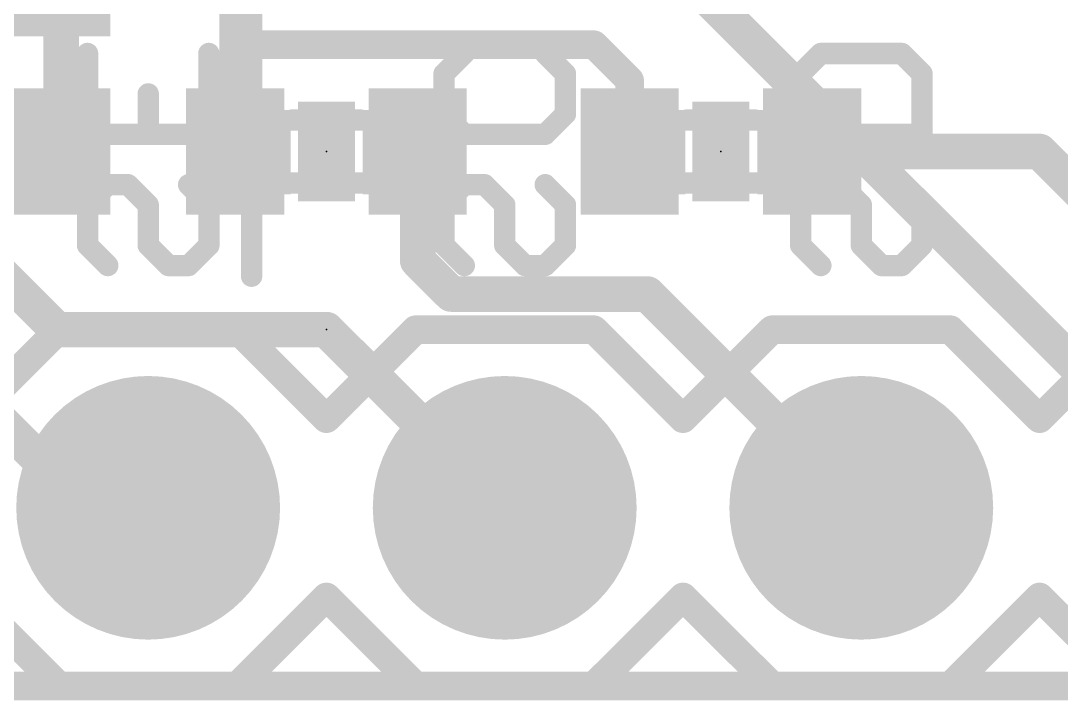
# Model space of a CAD drawing. Extents: x -0.1 to 25.5, y -0.1 to 14.1.
# Drawn here: x 7.98 to 15.39, y -0.1 to 4.74 of the extents above; entities that cross this region are included whole.
import ezdxf

# ---------------------------------------------------------------- set-up
doc = ezdxf.new("R2010")
doc.units = 0
for name, color, linetype in [('1', 12, 'CONTINUOUS'), ('16', 132, 'CONTINUOUS'), ('17', 110, 'CONTINUOUS'), ('20', 53, 'CONTINUOUS'), ('21', 41, 'CONTINUOUS'), ('22', 40, 'CONTINUOUS'), ('23', 53, 'CONTINUOUS'), ('51', 53, 'CONTINUOUS')]:
    doc.layers.add(name, color=color, linetype=linetype)

# ---------------------------------------------------------------- blocks, each defined once
blk = doc.blocks.new('RECT')
blk.add_solid([(-0.5, -0.5), (0.5, -0.5), (-0.5, 0.5), (0.5, 0.5)])
blk = doc.blocks.new('ROUNDP')
at = {"const_width": 0.5}
blk.add_lwpolyline([(0, -0.25, 1), (0, 0.25, 1), (0, -0.25)], format="xyb", dxfattribs=at)

msp = doc.modelspace()

# ---------------------------------------------------------------- linework, layer by layer
at = {"layer": '1'}
for points, const_width in [([(9.525, 4.572), (9.525, 5.334)], 0.254), ([(8.27, 3.81), (8.27, 5.08)], 0.254), ([(9.525, 3.825), (9.525, 4.572)], 0.254), ([(9.652, 4.572), (9.525, 4.572)], 0.2032), ([(12.065, 4.572), (9.652, 4.572)], 0.2032), ([(12.32, 4.317), (12.065, 4.572)], 0.2032), ([(12.32, 3.81), (12.32, 4.317)], 0.2032), ([(8.24, 2.54), (6.97, 3.81)], 0.254), ([(9.525, 3.825), (9.51, 3.81)], 0.254), ([(10.81, 3.81), (10.81, 3.033)], 0.254), ([(15.24, 3.81), (13.62, 3.81)], 0.254), ([(16.51, 2.54), (15.24, 3.81)], 0.254), ([(10.81, 3.033), (11.049, 2.794)], 0.254), ([(8.4582, 1.27), (6.9088, 2.8194)], 0.254), ([(11.049, 2.794), (12.446, 2.794)], 0.254), ([(12.446, 2.794), (13.97, 1.27)], 0.254), ([(10.16, 2.54), (8.24, 2.54)], 0.254), ([(11.43, 1.27), (10.16, 2.54)], 0.254), ([(8.89, 1.27), (8.4582, 1.27)], 0.254)]:
    msp.add_lwpolyline(points, dxfattribs=dict(at, const_width=const_width))
for points, const_width in [([(9.5885, 4.572, 1), (9.4615, 4.572)], 0.127), ([(9.525, 4.6228, 1), (9.525, 4.5212)], 0.1016), ([(9.652, 4.6228, 1), (9.652, 4.5212)], 0.1016), ([(9.652, 4.5212, 1), (9.652, 4.6228)], 0.1016), ([(12.1009, 4.6079, 1), (12.0291, 4.5361)], 0.1016), ([(12.065, 4.5212, 1), (12.065, 4.6228)], 0.1016), ([(9.4615, 4.572, 1), (9.5885, 4.572)], 0.127), ([(12.3708, 4.317, 1), (12.2692, 4.317)], 0.1016), ([(12.2841, 4.2811, 1), (12.3559, 4.3529)], 0.1016), ([(9.5699, 3.7801, 1), (9.4801, 3.8699)], 0.127), ([(10.8735, 3.81, 1), (10.7465, 3.81)], 0.127), ([(13.62, 3.8735, 1), (13.62, 3.7465)], 0.127), ([(15.2849, 3.8549, 1), (15.1951, 3.7651)], 0.127), ([(15.24, 3.7465, 1), (15.24, 3.8735)], 0.127), ([(8.2065, 3.81, 1), (8.3335, 3.81)], 0.127), ([(9.4651, 3.8549, 1), (9.5549, 3.7651)], 0.127), ([(9.4615, 3.825, 1), (9.5885, 3.825)], 0.127), ([(12.2692, 3.81, 1), (12.3708, 3.81)], 0.1016), ([(10.8549, 3.0779, 1), (10.7651, 2.9881)], 0.127), ([(10.7465, 3.033, 1), (10.8735, 3.033)], 0.127), ([(11.049, 2.8575, 1), (11.049, 2.7305)], 0.127), ([(11.0041, 2.7491, 1), (11.0939, 2.8389)], 0.127), ([(12.4909, 2.8389, 1), (12.4011, 2.7491)], 0.127), ([(12.446, 2.7305, 1), (12.446, 2.8575)], 0.127), ([(8.24, 2.6035, 1), (8.24, 2.4765)], 0.127), ([(8.1951, 2.4951, 1), (8.2849, 2.5849)], 0.127), ([(10.2049, 2.5849, 1), (10.1151, 2.4951)], 0.127), ([(10.16, 2.4765, 1), (10.16, 2.6035)], 0.127), ([(8.4582, 1.3335, 1), (8.4582, 1.2065)], 0.127), ([(8.4133, 1.2251, 1), (8.5031, 1.3149)], 0.127), ([(8.89, 1.2065, 1), (8.89, 1.3335)], 0.127), ([(11.3851, 1.2251, 1), (11.4749, 1.3149)], 0.127), ([(13.9251, 1.2251, 1), (14.0149, 1.3149)], 0.127)]:
    msp.add_lwpolyline(points, format="xyb", dxfattribs=dict(at, const_width=const_width))
at = {"layer": '16'}
for points, const_width in [([(12.7, 5.08), (16.51, 1.27)], 0.254), ([(25.4, 0), (0, 0)], 0.2032)]:
    msp.add_lwpolyline(points, dxfattribs=dict(at, const_width=const_width))
at = {"layer": '20', "const_width": 0.2032}
msp.add_lwpolyline([(0, 0), (25.4, 0)], dxfattribs=at)
at = {"layer": '21', "const_width": 0.2032}
for points in [[(8.255, 2.54), (7.62, 1.905)], [(8.255, 2.54), (9.525, 2.54)], [(9.525, 2.54), (10.16, 1.905)], [(10.16, 1.905), (10.795, 2.54)], [(10.795, 2.54), (12.065, 2.54)], [(12.065, 2.54), (12.7, 1.905)], [(12.7, 1.905), (13.335, 2.54)], [(13.335, 2.54), (14.605, 2.54)], [(14.605, 2.54), (15.24, 1.905)], [(15.875, 2.54), (15.24, 1.905)], [(7.62, 0.635), (8.255, 0)], [(10.16, 0.635), (9.525, 0)], [(10.795, 0), (10.16, 0.635)], [(12.7, 0.635), (12.065, 0)], [(13.335, 0), (12.7, 0.635)], [(15.24, 0.635), (14.605, 0)], [(15.24, 0.635), (15.875, 0)], [(9.525, 0), (8.255, 0)], [(12.065, 0), (10.795, 0)], [(14.605, 0), (13.335, 0)]]:
    msp.add_lwpolyline(points, dxfattribs=at)
at = {"layer": '21', "const_width": 0.1016}
for points in [[(8.255, 2.5908, 1), (8.255, 2.4892)], [(8.2909, 2.5041, 1), (8.2191, 2.5759)], [(9.5609, 2.5759, 1), (9.4891, 2.5041)], [(9.525, 2.4892, 1), (9.525, 2.5908)], [(10.795, 2.5908, 1), (10.795, 2.4892)], [(10.8309, 2.5041, 1), (10.7591, 2.5759)], [(12.1009, 2.5759, 1), (12.0291, 2.5041)], [(12.065, 2.4892, 1), (12.065, 2.5908)], [(13.335, 2.5908, 1), (13.335, 2.4892)], [(13.3709, 2.5041, 1), (13.2991, 2.5759)], [(14.6409, 2.5759, 1), (14.5691, 2.5041)], [(14.605, 2.4892, 1), (14.605, 2.5908)], [(10.1241, 1.9409, 1), (10.1959, 1.8691)], [(10.1241, 1.8691, 1), (10.1959, 1.9409)], [(12.6641, 1.9409, 1), (12.7359, 1.8691)], [(12.6641, 1.8691, 1), (12.7359, 1.9409)], [(15.2041, 1.9409, 1), (15.2759, 1.8691)], [(15.2041, 1.8691, 1), (15.2759, 1.9409)], [(10.1959, 0.6709, 1), (10.1241, 0.5991)], [(10.1959, 0.5991, 1), (10.1241, 0.6709)], [(12.7359, 0.6709, 1), (12.6641, 0.5991)], [(12.7359, 0.5991, 1), (12.6641, 0.6709)], [(15.2759, 0.6709, 1), (15.2041, 0.5991)], [(15.2759, 0.5991, 1), (15.2041, 0.6709)], [(8.255, 0.0508, 1), (8.255, -0.0508)], [(8.2191, -0.0359, 1), (8.2909, 0.0359)], [(9.4891, 0.0359, 1), (9.5609, -0.0359)], [(9.525, -0.0508, 1), (9.525, 0.0508)], [(10.795, 0.0508, 1), (10.795, -0.0508)], [(10.7591, -0.0359, 1), (10.8309, 0.0359)], [(12.0291, 0.0359, 1), (12.1009, -0.0359)], [(12.065, -0.0508, 1), (12.065, 0.0508)], [(13.335, 0.0508, 1), (13.335, -0.0508)], [(13.2991, -0.0359, 1), (13.3709, 0.0359)], [(14.5691, 0.0359, 1), (14.6409, -0.0359)], [(14.605, -0.0508, 1), (14.605, 0.0508)]]:
    msp.add_lwpolyline(points, format="xyb", dxfattribs=at)
at = {"layer": '22', "const_width": 0.1524}
for points in [[(9.6266, 2.921), (9.6266, 5.7276)], [(8.4582, 3.9327), (8.4582, 4.5089)], [(9.3225, 4.5089), (9.3225, 3.9327)], [(10.9982, 4.3649), (11.1423, 4.5089)], [(11.7185, 4.5089), (11.8625, 4.3649)], [(13.5382, 4.3649), (13.6823, 4.5089)], [(13.6823, 4.5089), (14.2585, 4.5089)], [(14.2585, 4.5089), (14.4025, 4.3649)], [(10.9982, 4.0768), (10.9982, 4.3649)], [(11.8625, 4.3649), (11.8625, 4.0768)], [(13.5382, 3.9327), (13.5382, 4.3649)], [(14.4025, 4.3649), (14.4025, 3.9327)], [(8.8904, 3.9327), (8.8904, 4.2208)], [(11.1423, 3.9327), (10.9982, 4.0768)], [(11.8625, 4.0768), (11.7185, 3.9327)], [(9.3225, 3.9327), (8.4582, 3.9327)], [(11.7185, 3.9327), (11.1423, 3.9327)], [(14.4025, 3.9327), (13.5382, 3.9327)], [(8.6023, 3.5734), (8.4582, 3.4294)], [(8.7463, 3.5734), (8.6023, 3.5734)], [(8.8904, 3.4294), (8.7463, 3.5734)], [(9.1785, 3.5734), (9.3225, 3.4294)], [(11.1423, 3.5734), (10.9982, 3.4294)], [(11.2863, 3.5734), (11.1423, 3.5734)], [(11.4304, 3.4294), (11.2863, 3.5734)], [(11.7185, 3.5734), (11.8625, 3.4294)], [(13.6823, 3.5734), (13.5382, 3.4294)], [(13.8263, 3.5734), (13.6823, 3.5734)], [(13.9704, 3.4294), (13.8263, 3.5734)], [(14.2585, 3.5734), (14.4025, 3.4294)], [(8.4582, 3.4294), (8.4582, 3.1413)], [(8.8904, 3.1413), (8.8904, 3.4294)], [(9.3225, 3.4294), (9.3225, 3.1413)], [(10.9982, 3.4294), (10.9982, 3.1413)], [(11.4304, 3.1413), (11.4304, 3.4294)], [(11.8625, 3.4294), (11.8625, 3.1413)], [(13.5382, 3.4294), (13.5382, 3.1413)], [(13.9704, 3.1413), (13.9704, 3.4294)], [(14.4025, 3.4294), (14.4025, 3.1413)], [(8.4582, 3.1413), (8.6023, 2.9972)], [(9.0344, 2.9972), (8.8904, 3.1413)], [(9.3225, 3.1413), (9.1785, 2.9972)], [(10.9982, 3.1413), (11.1423, 2.9972)], [(11.5744, 2.9972), (11.4304, 3.1413)], [(11.8625, 3.1413), (11.7185, 2.9972)], [(13.5382, 3.1413), (13.6823, 2.9972)], [(14.1144, 2.9972), (13.9704, 3.1413)], [(14.4025, 3.1413), (14.2585, 2.9972)], [(9.1785, 2.9972), (9.0344, 2.9972)], [(11.7185, 2.9972), (11.5744, 2.9972)], [(14.2585, 2.9972), (14.1144, 2.9972)]]:
    msp.add_lwpolyline(points, dxfattribs=at)
at = {"layer": '22', "const_width": 0.0762}
for points in [[(8.4963, 4.5089, 1), (8.4201, 4.5089)], [(9.3606, 4.5089, 1), (9.2844, 4.5089)], [(11.1692, 4.482, 1), (11.1153, 4.5359)], [(11.7454, 4.5359, 1), (11.6915, 4.482)], [(13.6823, 4.547, 1), (13.6823, 4.4708)], [(13.7092, 4.482, 1), (13.6553, 4.5359)], [(14.2854, 4.5359, 1), (14.2315, 4.482)], [(14.2585, 4.4708, 1), (14.2585, 4.547)], [(11.0363, 4.3649, 1), (10.9601, 4.3649)], [(10.9713, 4.3918, 1), (11.0251, 4.3379)], [(11.9006, 4.3649, 1), (11.8244, 4.3649)], [(11.8356, 4.3379, 1), (11.8895, 4.3918)], [(13.5763, 4.3649, 1), (13.5001, 4.3649)], [(13.5113, 4.3918, 1), (13.5651, 4.3379)], [(14.4406, 4.3649, 1), (14.3644, 4.3649)], [(14.3756, 4.3379, 1), (14.4295, 4.3918)], [(8.9285, 4.2208, 1), (8.8523, 4.2208)], [(11.0251, 4.1037, 1), (10.9713, 4.0498)], [(11.8895, 4.0498, 1), (11.8356, 4.1037)], [(10.9601, 4.0768, 1), (11.0363, 4.0768)], [(11.8244, 4.0768, 1), (11.9006, 4.0768)], [(8.4582, 3.9708, 1), (8.4582, 3.8946)], [(9.3225, 3.8946, 1), (9.3225, 3.9708)], [(11.1423, 3.9708, 1), (11.1423, 3.8946)], [(11.7185, 3.8946, 1), (11.7185, 3.9708)], [(13.5382, 3.9708, 1), (13.5382, 3.8946)], [(14.4025, 3.8946, 1), (14.4025, 3.9708)], [(8.4201, 3.9327, 1), (8.4963, 3.9327)], [(8.8523, 3.9327, 1), (8.9285, 3.9327)], [(9.2844, 3.9327, 1), (9.3606, 3.9327)], [(11.1153, 3.9058, 1), (11.1692, 3.9597)], [(11.6915, 3.9597, 1), (11.7454, 3.9058)], [(13.5001, 3.9327, 1), (13.5763, 3.9327)], [(14.3644, 3.9327, 1), (14.4406, 3.9327)], [(8.6023, 3.6115, 1), (8.6023, 3.5353)], [(8.6292, 3.5465, 1), (8.5753, 3.6004)], [(8.7733, 3.6004, 1), (8.7194, 3.5465)], [(8.7463, 3.5353, 1), (8.7463, 3.6115)], [(9.2054, 3.6004, 1), (9.1515, 3.5465)], [(11.1423, 3.6115, 1), (11.1423, 3.5353)], [(11.1692, 3.5465, 1), (11.1153, 3.6004)], [(11.3133, 3.6004, 1), (11.2594, 3.5465)], [(11.2863, 3.5353, 1), (11.2863, 3.6115)], [(11.7454, 3.6004, 1), (11.6915, 3.5465)], [(13.6823, 3.6115, 1), (13.6823, 3.5353)], [(13.7092, 3.5465, 1), (13.6553, 3.6004)], [(13.8533, 3.6004, 1), (13.7994, 3.5465)], [(13.8263, 3.5353, 1), (13.8263, 3.6115)], [(14.2854, 3.6004, 1), (14.2315, 3.5465)], [(8.4963, 3.4294, 1), (8.4201, 3.4294)], [(8.4313, 3.4563, 1), (8.4851, 3.4024)], [(8.9285, 3.4294, 1), (8.8523, 3.4294)], [(8.8634, 3.4024, 1), (8.9173, 3.4563)], [(9.3606, 3.4294, 1), (9.2844, 3.4294)], [(9.2956, 3.4024, 1), (9.3495, 3.4563)], [(11.0363, 3.4294, 1), (10.9601, 3.4294)], [(10.9713, 3.4563, 1), (11.0251, 3.4024)], [(11.4685, 3.4294, 1), (11.3923, 3.4294)], [(11.4034, 3.4024, 1), (11.4573, 3.4563)], [(11.9006, 3.4294, 1), (11.8244, 3.4294)], [(11.8356, 3.4024, 1), (11.8895, 3.4563)], [(13.5763, 3.4294, 1), (13.5001, 3.4294)], [(13.5113, 3.4563, 1), (13.5651, 3.4024)], [(14.0085, 3.4294, 1), (13.9323, 3.4294)], [(13.9434, 3.4024, 1), (13.9973, 3.4563)], [(14.4406, 3.4294, 1), (14.3644, 3.4294)], [(14.3756, 3.4024, 1), (14.4295, 3.4563)], [(8.4851, 3.1682, 1), (8.4313, 3.1143)], [(8.9173, 3.1682, 1), (8.8634, 3.1143)], [(9.3495, 3.1143, 1), (9.2956, 3.1682)], [(11.0251, 3.1682, 1), (10.9713, 3.1143)], [(11.4573, 3.1682, 1), (11.4034, 3.1143)], [(11.8895, 3.1143, 1), (11.8356, 3.1682)], [(13.5651, 3.1682, 1), (13.5113, 3.1143)], [(13.9973, 3.1682, 1), (13.9434, 3.1143)], [(14.4295, 3.1143, 1), (14.3756, 3.1682)], [(8.4201, 3.1413, 1), (8.4963, 3.1413)], [(8.8523, 3.1413, 1), (8.9285, 3.1413)], [(9.2844, 3.1413, 1), (9.3606, 3.1413)], [(10.9601, 3.1413, 1), (11.0363, 3.1413)], [(11.3923, 3.1413, 1), (11.4685, 3.1413)], [(11.8244, 3.1413, 1), (11.9006, 3.1413)], [(13.5001, 3.1413, 1), (13.5763, 3.1413)], [(13.9323, 3.1413, 1), (14.0085, 3.1413)], [(14.3644, 3.1413, 1), (14.4406, 3.1413)], [(8.5753, 2.9703, 1), (8.6292, 3.0241)], [(9.0344, 3.0353, 1), (9.0344, 2.9591)], [(9.0075, 2.9703, 1), (9.0614, 3.0241)], [(9.1515, 3.0241, 1), (9.2054, 2.9703)], [(9.1785, 2.9591, 1), (9.1785, 3.0353)], [(11.1153, 2.9703, 1), (11.1692, 3.0241)], [(11.5744, 3.0353, 1), (11.5744, 2.9591)], [(11.5475, 2.9703, 1), (11.6014, 3.0241)], [(11.6915, 3.0241, 1), (11.7454, 2.9703)], [(11.7185, 2.9591, 1), (11.7185, 3.0353)], [(13.6553, 2.9703, 1), (13.7092, 3.0241)], [(14.1144, 3.0353, 1), (14.1144, 2.9591)], [(14.0875, 2.9703, 1), (14.1414, 3.0241)], [(14.2315, 3.0241, 1), (14.2854, 2.9703)], [(14.2585, 2.9591, 1), (14.2585, 3.0353)], [(9.5885, 2.921, 1), (9.6647, 2.921)]]:
    msp.add_lwpolyline(points, format="xyb", dxfattribs=at)
at = {"layer": '23'}
for p in [(10.16, 3.81), (12.97, 3.81), (10.16, 2.54)]:
    msp.add_point(p, dxfattribs=at)
at = {"layer": '51', "const_width": 0.1524}
for points in [[(9.915, 4.034), (10.405, 4.034)], [(12.725, 4.034), (13.215, 4.034)], [(10.405, 3.586), (9.915, 3.586)], [(13.215, 3.586), (12.725, 3.586)]]:
    msp.add_lwpolyline(points, dxfattribs=at)
at = {"layer": '51', "const_width": 0.0762}
for points in [[(9.915, 4.0721, 1), (9.915, 3.9959)], [(10.405, 3.9959, 1), (10.405, 4.0721)], [(12.725, 4.0721, 1), (12.725, 3.9959)], [(13.215, 3.9959, 1), (13.215, 4.0721)], [(9.915, 3.6241, 1), (9.915, 3.5479)], [(10.405, 3.5479, 1), (10.405, 3.6241)], [(12.725, 3.6241, 1), (12.725, 3.5479)], [(13.215, 3.5479, 1), (13.215, 3.6241)]]:
    msp.add_lwpolyline(points, format="xyb", dxfattribs=at)

# ---------------------------------------------------------------- block references
at = {"layer": '1', "xscale": 0.7, "yscale": 0.9, "rotation": 180}
for p in [(8.27, 5.08), (8.27, 3.81)]:
    msp.add_blockref('RECT', p, dxfattribs=at)
at = {"layer": '1', "xscale": 0.7, "yscale": 0.9}
for p in [(9.51, 3.81), (10.81, 3.81), (12.32, 3.81), (13.62, 3.81)]:
    msp.add_blockref('RECT', p, dxfattribs=at)
at = {"layer": '17', "xscale": 1.8796, "yscale": 1.8796, "rotation": 90}
for p in [(8.89, 1.27), (8.89, 1.27), (11.43, 1.27), (11.43, 1.27), (13.97, 1.27), (13.97, 1.27)]:
    msp.add_blockref('ROUNDP', p, dxfattribs=at)
at = {"layer": '21', "xscale": 0.4064, "yscale": 0.7112}
for p in [(10.16, 3.81), (12.97, 3.81)]:
    msp.add_blockref('RECT', p, dxfattribs=at)
at = {"layer": '51', "xscale": 0.3, "yscale": 0.5999, "rotation": 180}
msp.add_blockref('RECT', (8.024, 3.8149), dxfattribs=at)
at = {"layer": '51'}
for p, xscale, yscale in [((9.756, 3.8052), 0.3, 0.5999), ((10.5688, 3.8052), 0.3, 0.5999), ((12.566, 3.8052), 0.3, 0.5999), ((13.3788, 3.8052), 0.3, 0.5999), ((8.89, 1.27), 0.508, 0.508), ((11.43, 1.27), 0.508, 0.508), ((13.97, 1.27), 0.508, 0.508)]:
    msp.add_blockref('RECT', p, dxfattribs=dict(at, xscale=xscale, yscale=yscale))

doc.saveas('drawing.dxf')
